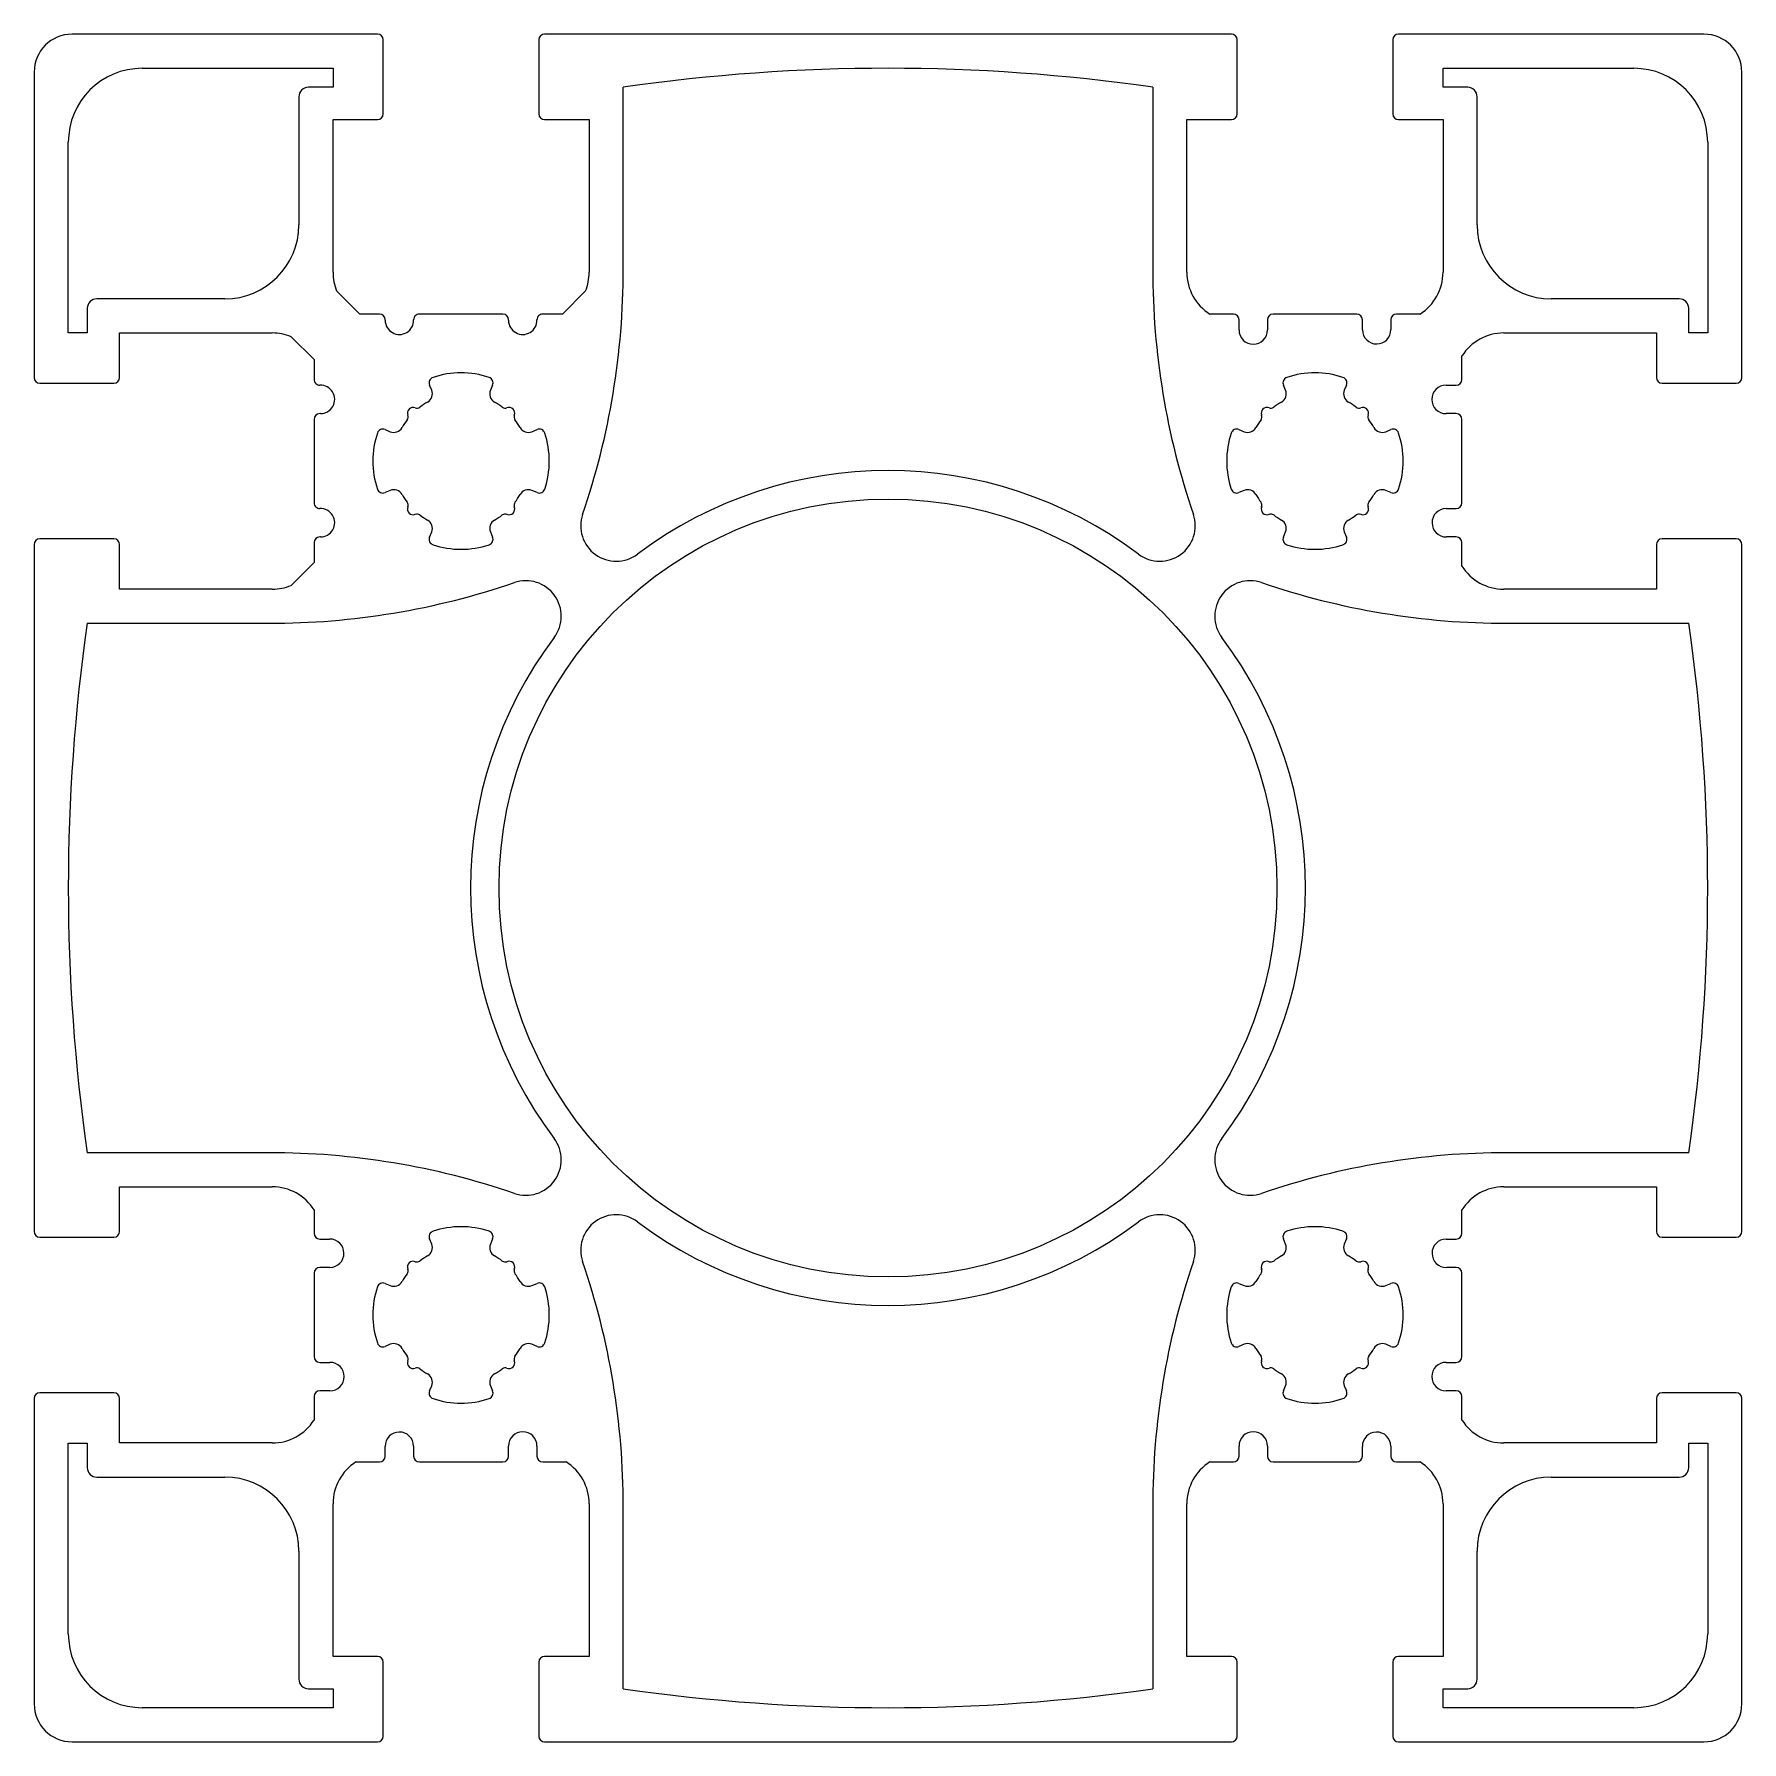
# Model space of a CAD drawing. Extents: x 2.9 to 92.9, y 3.2 to 93.2.
import ezdxf

# ---------------------------------------------------------------- set-up
doc = ezdxf.new("R2010")
doc.units = 0
doc.layers.get('0').update_dxf_attribs({"linetype": 'CONTINUOUS'})

msp = doc.modelspace()

# ---------------------------------------------------------------- linework, layer by layer
for p, q in [((20.973, 93.201), (4.873, 93.201)), ((21.273, 89.001), (21.273, 92.901)), ((29.473, 92.901), (29.473, 89.001)), ((65.973, 93.201), (29.773, 93.201)), ((66.273, 89.001), (66.273, 92.901)), ((74.473, 92.901), (74.473, 89.001)), ((90.873, 93.201), (74.773, 93.201)), ((2.873, 91.201), (2.873, 75.101)), ((8.573, 91.401), (18.623, 91.401)), ((18.623, 91.401), (18.623, 90.401)), ((77.123, 90.401), (77.123, 91.401)), ((77.123, 91.401), (87.173, 91.401)), ((92.873, 75.101), (92.873, 91.201)), ((18.623, 90.401), (17.323, 90.401)), ((33.923, 80.811), (33.923, 90.401)), ((61.823, 90.401), (61.823, 80.811)), ((78.423, 90.401), (77.123, 90.401)), ((16.823, 89.901), (16.823, 83.151)), ((78.923, 83.151), (78.923, 89.901)), ((18.623, 80.649), (18.623, 88.701)), ((18.623, 88.701), (20.973, 88.701)), ((29.773, 88.701), (32.123, 88.701)), ((32.123, 88.701), (32.123, 80.649)), ((63.623, 80.649), (63.623, 88.701)), ((63.623, 88.701), (65.973, 88.701)), ((74.773, 88.701), (77.123, 88.701)), ((77.123, 88.701), (77.123, 80.649)), ((4.673, 77.452), (4.673, 87.501)), ((91.073, 87.501), (91.073, 77.452)), ((12.923, 79.251), (6.173, 79.251)), ((20.033, 78.451), (18.815, 79.668)), ((31.931, 79.668), (30.713, 78.451)), ((89.573, 79.251), (82.823, 79.251)), ((5.673, 78.751), (5.673, 77.451)), ((21.073, 78.451), (20.033, 78.451)), ((27.573, 78.451), (23.173, 78.451)), ((30.713, 78.451), (29.673, 78.451)), ((66.073, 78.451), (64.835, 78.451)), ((72.573, 78.451), (68.173, 78.451)), ((75.911, 78.451), (74.673, 78.451)), ((90.073, 77.451), (90.073, 78.751)), ((5.673, 77.451), (4.673, 77.452)), ((7.373, 75.101), (7.373, 77.451)), ((7.373, 77.451), (15.425, 77.451)), ((21.373, 78.122), (21.373, 78.151)), ((27.873, 78.122), (27.873, 78.151)), ((66.373, 77.612), (66.373, 78.151)), ((67.873, 78.151), (67.873, 77.612)), ((72.873, 77.611), (72.873, 78.151)), ((74.373, 78.151), (74.373, 77.632)), ((80.321, 77.451), (88.373, 77.451)), ((88.373, 77.451), (88.373, 75.101)), ((91.073, 77.452), (90.073, 77.451)), ((16.415, 77.255), (17.623, 76.047)), ((17.623, 76.047), (17.623, 75.001)), ((78.123, 75.001), (78.123, 76.239)), ((3.173, 74.801), (7.073, 74.801)), ((23.825, 74.437), (23.712, 74.71)), ((27.034, 74.71), (26.921, 74.437)), ((68.825, 74.437), (68.712, 74.71)), ((72.034, 74.71), (71.921, 74.437)), ((77.284, 74.701), (77.823, 74.701)), ((88.673, 74.801), (92.573, 74.801)), ((17.623, 72.901), (17.623, 68.501)), ((17.962, 73.201), (17.923, 73.201)), ((77.823, 73.201), (77.284, 73.201)), ((78.123, 68.501), (78.123, 72.901)), ((21.364, 72.362), (21.637, 72.249)), ((29.109, 72.249), (29.382, 72.362)), ((66.364, 72.362), (66.637, 72.249)), ((74.109, 72.249), (74.382, 72.362)), ((21.637, 69.153), (21.364, 69.04)), ((29.382, 69.04), (29.109, 69.153)), ((66.637, 69.153), (66.364, 69.04)), ((74.382, 69.04), (74.109, 69.153)), ((77.283, 68.201), (77.823, 68.201)), ((7.073, 66.601), (3.173, 66.601)), ((17.962, 66.701), (17.923, 66.701)), ((23.712, 66.692), (23.825, 66.965)), ((26.921, 66.965), (27.034, 66.692)), ((68.712, 66.692), (68.825, 66.965)), ((71.921, 66.965), (72.034, 66.692)), ((77.823, 66.701), (77.304, 66.701)), ((92.573, 66.601), (88.673, 66.601)), ((2.873, 66.301), (2.873, 30.101)), ((7.373, 63.951), (7.373, 66.301)), ((17.623, 66.401), (17.623, 65.355)), ((78.123, 65.163), (78.123, 66.401)), ((88.373, 66.301), (88.373, 63.951)), ((92.873, 30.101), (92.873, 66.301)), ((17.623, 65.355), (16.415, 64.147)), ((15.425, 63.951), (7.373, 63.951)), ((88.373, 63.951), (80.321, 63.951)), ((5.673, 62.151), (15.263, 62.151)), ((80.483, 62.151), (90.073, 62.151)), ((15.263, 34.251), (5.673, 34.251)), ((90.073, 34.251), (80.483, 34.251)), ((7.373, 30.101), (7.373, 32.451)), ((7.373, 32.451), (15.425, 32.451)), ((80.321, 32.451), (88.373, 32.451)), ((88.373, 32.451), (88.373, 30.101)), ((17.623, 31.239), (17.623, 30.001)), ((78.123, 30.001), (78.123, 31.239)), ((3.173, 29.801), (7.073, 29.801)), ((17.923, 29.701), (18.442, 29.701)), ((23.825, 29.437), (23.712, 29.71)), ((27.034, 29.71), (26.921, 29.437)), ((68.825, 29.437), (68.712, 29.71)), ((72.034, 29.71), (71.921, 29.437)), ((77.283, 29.701), (77.823, 29.701)), ((88.673, 29.801), (92.573, 29.801)), ((17.623, 27.901), (17.623, 23.501)), ((18.463, 28.201), (17.923, 28.201)), ((77.823, 28.201), (77.304, 28.201)), ((78.123, 23.501), (78.123, 27.901)), ((21.364, 27.362), (21.637, 27.249)), ((29.109, 27.249), (29.382, 27.362)), ((66.364, 27.362), (66.637, 27.249)), ((74.109, 27.249), (74.382, 27.362)), ((21.637, 24.153), (21.364, 24.04)), ((29.382, 24.04), (29.109, 24.153)), ((66.637, 24.153), (66.364, 24.04)), ((74.382, 24.04), (74.109, 24.153)), ((17.923, 23.201), (18.462, 23.201)), ((77.284, 23.201), (77.823, 23.201)), ((7.073, 21.601), (3.173, 21.601)), ((18.462, 21.701), (17.923, 21.701)), ((23.712, 21.692), (23.825, 21.965)), ((26.921, 21.965), (27.034, 21.692)), ((68.712, 21.692), (68.825, 21.965)), ((71.921, 21.965), (72.034, 21.692)), ((77.823, 21.701), (77.284, 21.701)), ((92.573, 21.601), (88.673, 21.601)), ((2.873, 21.301), (2.873, 5.201)), ((7.373, 18.951), (7.373, 21.301)), ((17.623, 21.401), (17.623, 20.163)), ((78.123, 20.163), (78.123, 21.401)), ((88.373, 21.301), (88.373, 18.951)), ((92.873, 5.201), (92.873, 21.301)), ((4.673, 8.901), (4.673, 18.95)), ((4.673, 18.95), (5.673, 18.95)), ((5.673, 18.95), (5.673, 17.651)), ((15.425, 18.951), (7.373, 18.951)), ((88.373, 18.951), (80.321, 18.951)), ((90.073, 17.651), (90.073, 18.95)), ((90.073, 18.95), (91.073, 18.95)), ((91.073, 18.95), (91.073, 8.901)), ((21.373, 18.251), (21.373, 18.77)), ((22.873, 18.791), (22.873, 18.251)), ((27.873, 18.251), (27.873, 18.79)), ((29.373, 18.79), (29.373, 18.251)), ((66.373, 18.251), (66.373, 18.79)), ((67.873, 18.79), (67.873, 18.251)), ((72.873, 18.251), (72.873, 18.77)), ((74.373, 18.791), (74.373, 18.251)), ((6.173, 17.151), (12.923, 17.151)), ((19.835, 17.951), (21.073, 17.951)), ((23.173, 17.951), (27.573, 17.951)), ((29.673, 17.951), (30.911, 17.951)), ((64.835, 17.951), (66.073, 17.951)), ((68.173, 17.951), (72.573, 17.951)), ((74.673, 17.951), (75.911, 17.951)), ((82.823, 17.151), (89.573, 17.151)), ((18.623, 7.701), (18.623, 15.753)), ((32.123, 15.753), (32.123, 7.701)), ((33.923, 6.001), (33.923, 15.591)), ((61.823, 15.591), (61.823, 6.001)), ((63.623, 7.701), (63.623, 15.753)), ((77.123, 15.753), (77.123, 7.701)), ((16.823, 13.251), (16.823, 6.501)), ((78.923, 6.501), (78.923, 13.251)), ((20.973, 7.701), (18.623, 7.701)), ((21.273, 3.501), (21.273, 7.401)), ((29.473, 7.401), (29.473, 3.501)), ((32.123, 7.701), (29.773, 7.701)), ((65.973, 7.701), (63.623, 7.701)), ((66.273, 3.501), (66.273, 7.401)), ((74.473, 7.401), (74.473, 3.501)), ((77.123, 7.701), (74.773, 7.701)), ((17.323, 6.001), (18.623, 6.001)), ((18.623, 6.001), (18.623, 5.001)), ((77.123, 5.001), (77.123, 6.001)), ((77.123, 6.001), (78.423, 6.001)), ((18.623, 5.001), (8.573, 5.001)), ((87.173, 5.001), (77.123, 5.001)), ((4.873, 3.201), (20.973, 3.201)), ((29.773, 3.201), (65.973, 3.201)), ((74.773, 3.201), (90.873, 3.201))]:
    msp.add_line(p, q)
msp.add_circle((47.873, 48.201), 20.5)
for centre, radius, start, end in [((4.873, 91.201), 2, 90, 180), ((20.973, 92.901), 0.3, 0, 90), ((29.773, 92.901), 0.3, 90, 180), ((65.973, 92.901), 0.3, 0, 90), ((74.773, 92.901), 0.3, 90, 180), ((90.873, 91.201), 2, 0, 90), ((8.573, 87.501), 3.9, 90, 180), ((47.873, -6.399), 97.8, 81.79947, 98.20053), ((87.173, 87.501), 3.9, 0, 90), ((17.323, 89.901), 0.5, 90, 180), ((78.423, 89.901), 0.5, 0, 90), ((20.973, 89.001), 0.3, 270, 360), ((29.773, 89.001), 0.3, 180, 270), ((65.973, 89.001), 0.3, 270, 0), ((74.773, 89.001), 0.3, 180, 270), ((12.923, 83.151), 3.9, 270, 0), ((82.823, 83.151), 3.9, 180, 270), ((21.223, 80.649), 2.6, 180, 202.16026), ((-6.077, 80.811), 40, 341.15744, 0), ((29.523, 80.649), 2.6, 337.83974, 0), ((101.823, 80.811), 40, 180, 198.84256), ((66.223, 80.649), 2.6, 180, 237.72454), ((74.523, 80.649), 2.6, 302.27546, 0), ((6.173, 78.751), 0.5, 90, 180), ((89.573, 78.751), 0.5, 0, 90), ((21.073, 78.151), 0.3, 0.01637, 90), ((23.173, 78.151), 0.3, 89.92139, 181.59776), ((27.573, 78.151), 0.3, 0, 90), ((29.673, 78.151), 0.3, 89.92221, 181.59751), ((66.073, 78.151), 0.3, 0, 90), ((68.173, 78.151), 0.3, 90, 180), ((72.573, 78.151), 0.3, 0.01637, 90), ((74.673, 78.151), 0.3, 90, 180), ((15.425, 74.851), 2.6, 67.61986, 90), ((22.123, 78.122), 0.75, 180.00819, 1.59552), ((28.623, 78.122), 0.75, 180, 1.59529), ((67.123, 77.612), 0.75, 180, 0), ((73.623, 77.622), 0.75, 180.82182, 0.80545), ((80.321, 74.851), 2.6, 90, 147.72454), ((3.173, 75.101), 0.3, 180, 270), ((7.073, 75.101), 0.3, 270, 360), ((17.923, 75), 0.3, 179.85974, 272.14689), ((17.962, 73.951), 0.75, 270, 92.14148), ((23.989, 74.825), 0.3, 108.54543, 202.5), ((25.373, 70.701), 4.65, 71.45457, 108.54543), ((26.756, 74.825), 0.3, 337.5, 71.45457), ((68.989, 74.825), 0.3, 108.54543, 202.5), ((70.373, 70.701), 4.65, 71.45457, 108.54543), ((71.756, 74.825), 0.3, 337.5, 71.45457), ((77.284, 73.951), 0.75, 90, 270), ((77.823, 75.001), 0.3, 270, 0), ((88.673, 75.101), 0.3, 180, 270), ((92.573, 75.101), 0.3, 270, 0), ((25.373, 70.701), 3.575, 119.54792, 127.40387), ((23.363, 74.246), 0.5, 299.54792, 22.5), ((27.383, 74.246), 0.5, 157.5, 240.45208), ((25.373, 70.701), 3.575, 52.59613, 60.45208), ((70.373, 70.701), 3.575, 119.54792, 127.40387), ((68.363, 74.246), 0.5, 299.54792, 22.5), ((72.383, 74.246), 0.5, 157.5, 240.45208), ((70.373, 70.701), 3.575, 52.59613, 60.45208), ((17.923, 72.901), 0.3, 90, 180), ((22.334, 73.024), 0.25, 322.59613, 21.82657), ((22.845, 73.229), 0.3, 68.17343, 201.82657), ((23.05, 73.739), 0.25, 248.17343, 307.40387), ((27.696, 73.739), 0.25, 232.59613, 291.82657), ((27.901, 73.229), 0.3, 338.17343, 111.82657), ((28.411, 73.024), 0.25, 158.17343, 217.40387), ((67.334, 73.024), 0.25, 322.59613, 21.82657), ((67.845, 73.229), 0.3, 68.17343, 201.82657), ((68.05, 73.739), 0.25, 248.17343, 307.40387), ((72.696, 73.739), 0.25, 232.59613, 291.82657), ((72.901, 73.229), 0.3, 338.17343, 111.82657), ((73.411, 73.024), 0.25, 158.17343, 217.40387), ((77.823, 72.901), 0.3, 0, 90), ((25.373, 70.701), 4.65, 161.45457, 198.54543), ((21.249, 72.084), 0.3, 67.5, 161.45457), ((21.828, 72.71), 0.5, 247.5, 330.45208), ((25.373, 70.701), 3.575, 142.59613, 150.45208), ((25.373, 70.701), 3.575, 29.54792, 37.40387), ((28.918, 72.71), 0.5, 209.54792, 292.5), ((29.497, 72.084), 0.3, 18.54543, 112.5), ((25.373, 70.701), 4.65, 341.45457, 18.54543), ((70.373, 70.701), 4.65, 161.45457, 198.54543), ((66.249, 72.084), 0.3, 67.5, 161.45457), ((66.828, 72.71), 0.5, 247.5, 330.45208), ((70.373, 70.701), 3.575, 142.59613, 150.45208), ((70.373, 70.701), 3.575, 29.54792, 37.40387), ((73.918, 72.71), 0.5, 209.54792, 292.5), ((74.497, 72.084), 0.3, 18.54543, 112.5), ((70.373, 70.701), 4.65, 341.45457, 18.54543), ((47.873, 48.201), 22, 53.10938, 126.89062), ((17.923, 68.5), 0.3, 179.85863, 272.14724), ((21.249, 69.317), 0.3, 198.54543, 292.5), ((21.828, 68.691), 0.5, 29.54792, 112.5), ((25.373, 70.701), 3.575, 209.54792, 217.40387), ((22.334, 68.377), 0.25, 338.17343, 37.40387), ((28.411, 68.377), 0.25, 142.59613, 201.82657), ((25.373, 70.701), 3.575, 322.59613, 330.45208), ((28.918, 68.691), 0.5, 67.5, 150.45208), ((29.497, 69.317), 0.3, 247.5, 341.45457), ((66.249, 69.317), 0.3, 198.54543, 292.5), ((66.828, 68.691), 0.5, 29.54792, 112.5), ((70.373, 70.701), 3.575, 209.54792, 217.40387), ((67.334, 68.377), 0.25, 338.17343, 37.40387), ((73.411, 68.377), 0.25, 142.59613, 201.82657), ((70.373, 70.701), 3.575, 322.59613, 330.45208), ((73.918, 68.691), 0.5, 67.5, 150.45208), ((74.497, 69.317), 0.3, 247.5, 341.45457), ((77.823, 68.501), 0.3, 270.01637, 360), ((17.962, 67.451), 0.75, 270.00819, 92.14178), ((22.845, 68.173), 0.3, 158.17343, 291.82657), ((23.05, 67.662), 0.25, 52.59613, 111.82657), ((25.373, 70.701), 3.575, 232.59613, 240.45208), ((23.363, 67.156), 0.5, 337.5, 60.45208), ((27.383, 67.156), 0.5, 119.54792, 202.5), ((25.373, 70.701), 3.575, 299.54792, 307.40387), ((27.696, 67.662), 0.25, 68.17343, 127.40387), ((27.901, 68.173), 0.3, 248.17343, 21.82657), ((33.546, 67.289), 1.867, 161.15744, 306.89062), ((62.2, 67.289), 1.867, 233.10938, 18.84256), ((67.845, 68.173), 0.3, 158.17343, 291.82657), ((68.05, 67.662), 0.25, 52.59613, 111.82657), ((70.373, 70.701), 3.575, 232.59613, 240.45208), ((68.363, 67.156), 0.5, 337.5, 60.45208), ((72.383, 67.156), 0.5, 119.54792, 202.5), ((70.373, 70.701), 3.575, 299.54792, 307.40387), ((72.696, 67.662), 0.25, 68.17343, 127.40387), ((72.901, 68.173), 0.3, 248.17343, 21.82657), ((77.294, 67.451), 0.75, 90.82182, 270.80545), ((3.173, 66.301), 0.3, 90, 180), ((7.073, 66.301), 0.3, 0, 90), ((17.923, 66.401), 0.3, 90.01637, 180), ((23.989, 66.577), 0.3, 157.5, 251.45457), ((26.756, 66.577), 0.3, 288.54543, 22.5), ((68.989, 66.577), 0.3, 157.5, 251.45457), ((71.756, 66.577), 0.3, 288.54543, 22.5), ((77.823, 66.401), 0.3, 0, 90), ((88.673, 66.301), 0.3, 90, 180), ((92.573, 66.301), 0.3, 0, 90), ((25.373, 70.701), 4.65, 251.45457, 288.54543), ((70.373, 70.701), 4.65, 251.45457, 288.54543), ((80.321, 66.551), 2.6, 212.27546, 270), ((15.263, 102.151), 40, 270, 288.84256), ((15.425, 66.551), 2.6, 270, 292.38014), ((28.785, 62.528), 1.867, 323.10938, 108.84256), ((66.961, 62.528), 1.867, 71.15744, 216.89062), ((80.483, 102.151), 40, 251.15744, 270), ((102.473, 48.201), 97.8, 171.79947, 188.20053), ((-6.727, 48.201), 97.8, 351.79947, 8.20053), ((47.873, 48.201), 22, 143.10938, 216.89062), ((47.873, 48.201), 22, 323.10938, 36.89062), ((15.263, -5.749), 40, 71.15744, 90), ((28.785, 33.874), 1.867, 251.15744, 36.89062), ((66.961, 33.874), 1.867, 143.10938, 288.84256), ((80.483, -5.749), 40, 90, 108.84256), ((15.425, 29.851), 2.6, 32.27546, 90), ((80.321, 29.851), 2.6, 90, 147.72454), ((33.546, 29.113), 1.867, 53.10938, 198.84256), ((47.873, 48.201), 22, 233.10938, 306.89062), ((62.2, 29.113), 1.867, 341.15744, 126.89062), ((3.173, 30.101), 0.3, 180, 270), ((7.073, 30.101), 0.3, 270, 0), ((17.923, 30.001), 0.3, 180, 270), ((18.452, 28.951), 0.75, 270.82182, 90.80545), ((23.989, 29.825), 0.3, 108.54543, 202.5), ((25.373, 25.701), 4.65, 71.45457, 108.54543), ((26.756, 29.825), 0.3, 337.5, 71.45457), ((68.989, 29.825), 0.3, 108.54543, 202.5), ((70.373, 25.701), 4.65, 71.45457, 108.54543), ((71.756, 29.825), 0.3, 337.5, 71.45457), ((77.294, 28.951), 0.75, 90.82182, 270.80545), ((77.823, 30.001), 0.3, 270.01637, 360), ((88.673, 30.101), 0.3, 180, 270), ((92.573, 30.101), 0.3, 270, 0), ((25.373, 25.701), 3.575, 119.54792, 127.40387), ((23.363, 29.246), 0.5, 299.54792, 22.5), ((27.383, 29.246), 0.5, 157.5, 240.45208), ((25.373, 25.701), 3.575, 52.59613, 60.45208), ((70.373, 25.701), 3.575, 119.54792, 127.40387), ((68.363, 29.246), 0.5, 299.54792, 22.5), ((72.383, 29.246), 0.5, 157.5, 240.45208), ((70.373, 25.701), 3.575, 52.59613, 60.45208), ((17.923, 27.901), 0.3, 90.01637, 180), ((22.334, 28.024), 0.25, 322.59613, 21.82657), ((22.845, 28.229), 0.3, 68.17343, 201.82657), ((23.05, 28.739), 0.25, 248.17343, 307.40387), ((27.696, 28.739), 0.25, 232.59613, 291.82657), ((27.901, 28.229), 0.3, 338.17343, 111.82657), ((28.411, 28.024), 0.25, 158.17343, 217.40387), ((-6.077, 15.591), 40, 0, 18.84256), ((101.823, 15.591), 40, 161.15744, 180), ((67.334, 28.024), 0.25, 322.59613, 21.82657), ((67.845, 28.229), 0.3, 68.17343, 201.82657), ((68.05, 28.739), 0.25, 248.17343, 307.40387), ((72.696, 28.739), 0.25, 232.59613, 291.82657), ((72.901, 28.229), 0.3, 338.17343, 111.82657), ((73.411, 28.024), 0.25, 158.17343, 217.40387), ((77.823, 27.901), 0.3, 0, 90), ((25.373, 25.701), 4.65, 161.45457, 198.54543), ((21.249, 27.084), 0.3, 67.5, 161.45457), ((21.828, 27.71), 0.5, 247.5, 330.45208), ((25.373, 25.701), 3.575, 142.59613, 150.45208), ((25.373, 25.701), 3.575, 29.54792, 37.40387), ((28.918, 27.71), 0.5, 209.54792, 292.5), ((29.497, 27.084), 0.3, 18.54543, 112.5), ((25.373, 25.701), 4.65, 341.45457, 18.54543), ((70.373, 25.701), 4.65, 161.45457, 198.54543), ((66.249, 27.084), 0.3, 67.5, 161.45457), ((66.828, 27.71), 0.5, 247.5, 330.45208), ((70.373, 25.701), 3.575, 142.59613, 150.45208), ((70.373, 25.701), 3.575, 29.54792, 37.40387), ((73.918, 27.71), 0.5, 209.54792, 292.5), ((74.497, 27.084), 0.3, 18.54543, 112.5), ((70.373, 25.701), 4.65, 341.45457, 18.54543), ((17.923, 23.501), 0.3, 180, 270), ((21.249, 24.317), 0.3, 198.54543, 292.5), ((21.828, 23.691), 0.5, 29.54792, 112.5), ((25.373, 25.701), 3.575, 209.54792, 217.40387), ((22.334, 23.377), 0.25, 338.17343, 37.40387), ((28.411, 23.377), 0.25, 142.59613, 201.82657), ((25.373, 25.701), 3.575, 322.59613, 330.45208), ((28.918, 23.691), 0.5, 67.5, 150.45208), ((29.497, 24.317), 0.3, 247.5, 341.45457), ((66.249, 24.317), 0.3, 198.54543, 292.5), ((66.828, 23.691), 0.5, 29.54792, 112.5), ((70.373, 25.701), 3.575, 209.54792, 217.40387), ((67.334, 23.377), 0.25, 338.17343, 37.40387), ((73.411, 23.377), 0.25, 142.59613, 201.82657), ((70.373, 25.701), 3.575, 322.59613, 330.45208), ((73.918, 23.691), 0.5, 67.5, 150.45208), ((74.497, 24.317), 0.3, 247.5, 341.45457), ((77.823, 23.501), 0.3, 270, 0), ((18.462, 22.451), 0.75, 270, 90), ((22.845, 23.173), 0.3, 158.17343, 291.82657), ((23.05, 22.662), 0.25, 52.59613, 111.82657), ((25.373, 25.701), 3.575, 232.59613, 240.45208), ((23.363, 22.156), 0.5, 337.5, 60.45208), ((27.383, 22.156), 0.5, 119.54792, 202.5), ((25.373, 25.701), 3.575, 299.54792, 307.40387), ((27.696, 22.662), 0.25, 68.17343, 127.40387), ((27.901, 23.173), 0.3, 248.17343, 21.82657), ((67.845, 23.173), 0.3, 158.17343, 291.82657), ((68.05, 22.662), 0.25, 52.59613, 111.82657), ((70.373, 25.701), 3.575, 232.59613, 240.45208), ((68.363, 22.156), 0.5, 337.5, 60.45208), ((72.383, 22.156), 0.5, 119.54792, 202.5), ((70.373, 25.701), 3.575, 299.54792, 307.40387), ((72.696, 22.662), 0.25, 68.17343, 127.40387), ((72.901, 23.173), 0.3, 248.17343, 21.82657), ((77.284, 22.451), 0.75, 90, 270), ((3.173, 21.301), 0.3, 90, 180), ((7.073, 21.301), 0.3, 0, 90), ((17.923, 21.401), 0.3, 90, 180), ((23.989, 21.577), 0.3, 157.5, 251.45457), ((26.756, 21.577), 0.3, 288.54543, 22.5), ((68.989, 21.577), 0.3, 157.5, 251.45457), ((71.756, 21.577), 0.3, 288.54543, 22.5), ((77.823, 21.401), 0.3, 0, 90), ((88.673, 21.301), 0.3, 90, 180), ((92.573, 21.301), 0.3, 0, 90), ((25.373, 25.701), 4.65, 251.45457, 288.54543), ((70.373, 25.701), 4.65, 251.45457, 288.54543), ((15.425, 21.551), 2.6, 270, 327.72454), ((80.321, 21.551), 2.6, 212.27546, 270), ((22.123, 18.78), 0.75, 0.82182, 180.80545), ((28.623, 18.79), 0.75, 0, 180), ((67.123, 18.79), 0.75, 0, 180), ((73.623, 18.78), 0.75, 0.82182, 180.80545), ((21.073, 18.251), 0.3, 270, 0), ((23.173, 18.251), 0.3, 180.01637, 270), ((27.573, 18.251), 0.3, 270, 360), ((29.673, 18.251), 0.3, 180, 270), ((66.073, 18.251), 0.3, 270, 360), ((68.173, 18.251), 0.3, 180, 270), ((72.573, 18.251), 0.3, 270, 0), ((74.673, 18.251), 0.3, 180.01637, 270), ((6.173, 17.651), 0.5, 180, 270), ((12.923, 13.251), 3.9, 0, 90), ((21.223, 15.753), 2.6, 122.27546, 180), ((29.523, 15.753), 2.6, 360, 57.72454), ((66.223, 15.753), 2.6, 122.27546, 180), ((74.523, 15.753), 2.6, 0, 57.72454), ((82.823, 13.251), 3.9, 90, 180), ((89.573, 17.651), 0.5, 270, 0), ((8.573, 8.901), 3.9, 180, 270), ((87.173, 8.901), 3.9, 270, 0), ((20.973, 7.401), 0.3, 0, 90), ((29.773, 7.401), 0.3, 90, 180), ((65.973, 7.401), 0.3, 0, 90), ((74.773, 7.401), 0.3, 90, 180), ((17.323, 6.501), 0.5, 180, 270), ((78.423, 6.501), 0.5, 270, 0), ((47.873, 102.801), 97.8, 261.79947, 278.20053), ((4.873, 5.201), 2, 180, 270), ((90.873, 5.201), 2, 270, 0), ((20.973, 3.501), 0.3, 270, 0), ((29.773, 3.501), 0.3, 180, 270), ((65.973, 3.501), 0.3, 270, 360), ((74.773, 3.501), 0.3, 180, 270)]:
    msp.add_arc(centre, radius, start, end)

doc.saveas('drawing.dxf')
